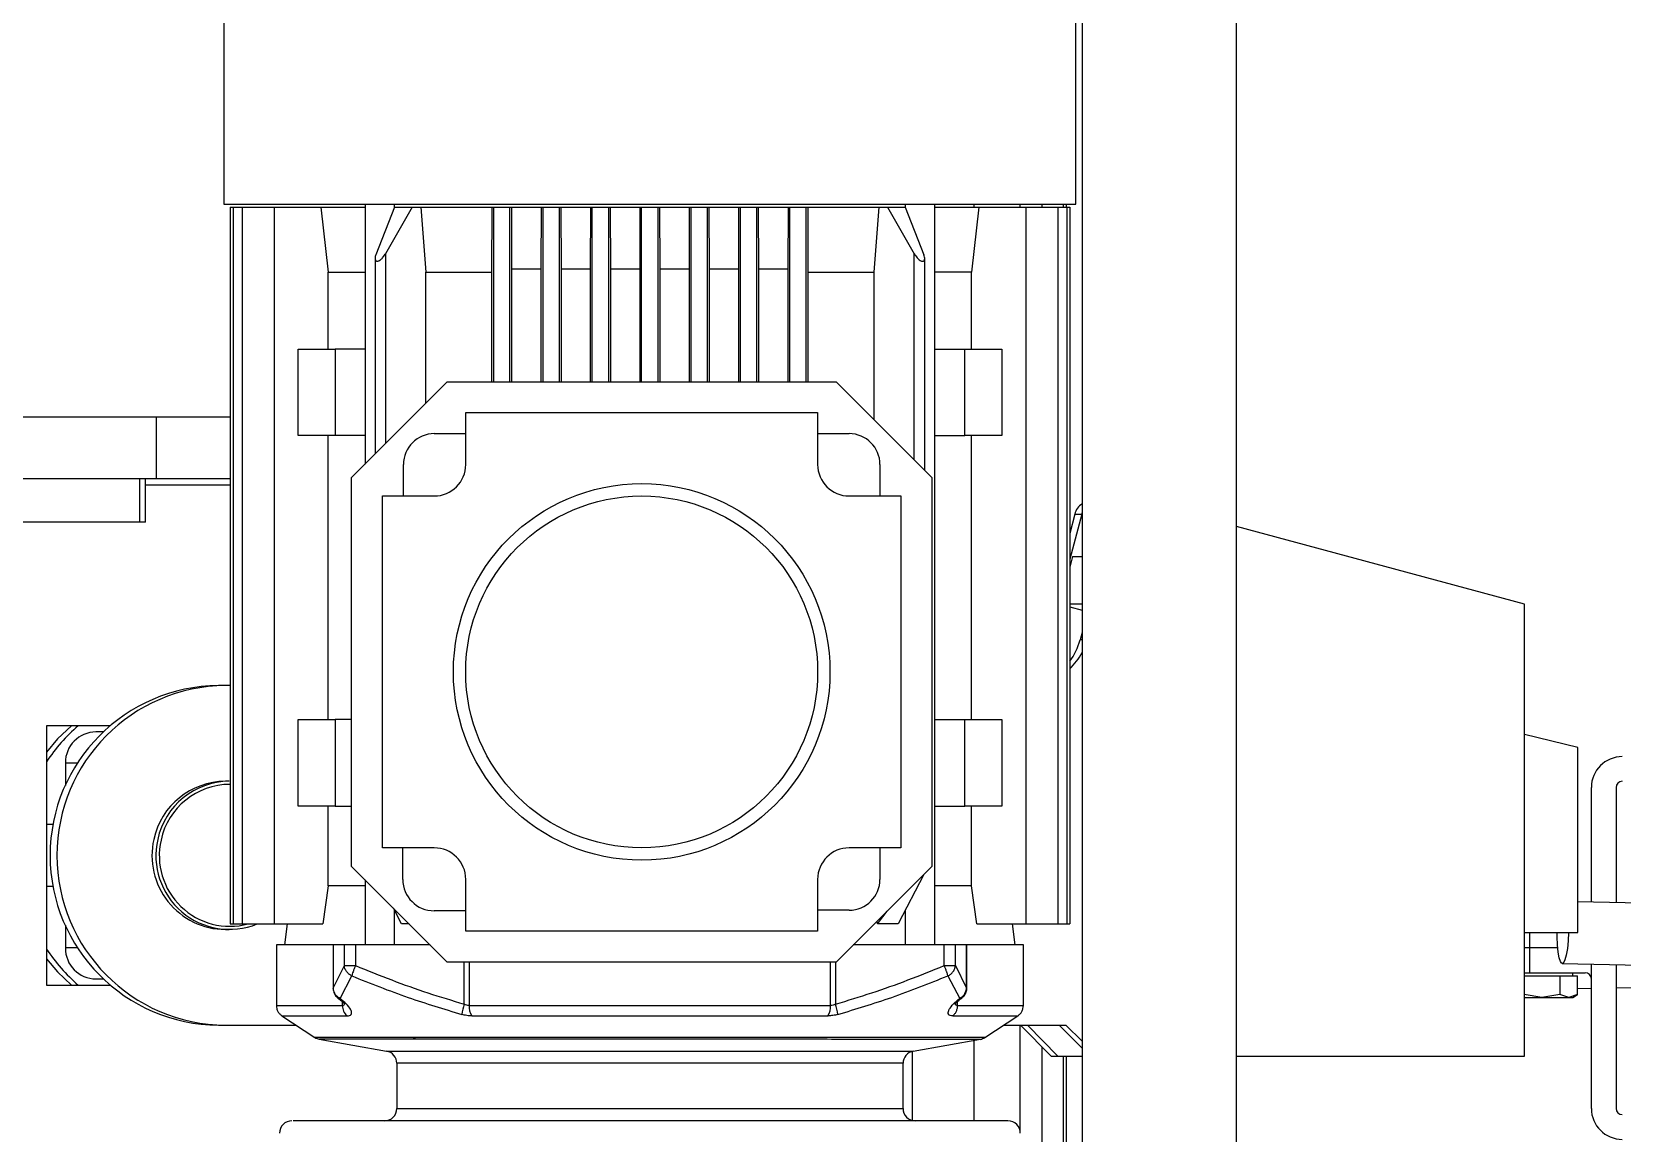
# Model space of a CAD drawing. Header units: centimetres. Extents: x 470464 to 524273, y 49611 to 59074.
# Drawn here: x 505502.17 to 505527.93, y 52566.96 to 52584.81 of the extents above; entities that cross this region are included whole.
import ezdxf

# ---------------------------------------------------------------- set-up
doc = ezdxf.new("R2010")
doc.units = ezdxf.units.CM
doc.header["$MEASUREMENT"] = 0
doc.layers.add('vinç', color=7, linetype='Continuous')

# ---------------------------------------------------------------- blocks, each defined once
blk = doc.blocks.new('ytnytnytnnytytnrmutnebe')
at = {"color": 2, "linetype": 'Continuous', "lineweight": 25}
for p, q in [((416517.21, 68888.413), (416517.21, 68893.663)), ((416518.21, 68888.413), (416518.21, 68893.663)), ((416516.51, 68888.677), (416516.51, 68890.663)), ((416509.01, 68890.187), (416509.01, 68889.158)), ((416513.21, 68890.187), (416509.01, 68890.187)), ((416510.61, 68890.187), (416510.61, 68890.078)), ((416511.61, 68890.078), (416511.61, 68890.187)), ((416513.21, 68889.158), (416513.21, 68890.187)), ((416509.977, 68889.882), (416509.61, 68889.882)), ((416509.61, 68889.683), (416509.61, 68889.882)), ((416512.61, 68889.882), (416512.242, 68889.882)), ((416512.61, 68889.882), (416512.61, 68889.683)), ((416509.11, 68889.387), (416509.11, 68889.269)), ((416513.11, 68889.269), (416513.11, 68889.387)), ((416516.51, 68888.677), (416517.21, 68888.677)), ((416516.51, 68888.585), (416516.51, 68888.677)), ((416516.51, 68888.585), (416517.21, 68888.585)), ((416517.11, 68887.213), (416517.11, 68888.585)), ((416518.21, 68888.413), (416517.21, 68888.413)), ((416517.21, 68887.213), (416517.21, 68888.413)), ((416518.21, 68887.213), (416518.21, 68888.413)), ((416508.36, 68887.4), (416508.36, 68887.289)), ((416508.36, 68887.289), (416508.36, 68886.144)), ((416509.91, 68887.289), (416509.91, 68887.226)), ((416510, 68887.213), (416510, 68887.165)), ((416521.61, 68887.213), (416510, 68887.213)), ((416521.61, 68887.165), (416510, 68887.165)), ((416510, 68887.165), (416510, 68887.019)), ((416512.31, 68887.226), (416512.31, 68887.289)), ((416513.86, 68887.289), (416513.86, 68887.4)), ((416513.86, 68887.213), (416513.86, 68887.289)), ((416521.61, 68887.213), (416521.61, 68887.165)), ((416521.61, 68887.165), (416521.61, 68887.019)), ((416521.66, 68887.313), (416521.66, 68873.513)), ((416531.35, 68887.313), (416521.66, 68887.313)), ((416521.61, 68887.019), (416510, 68887.019)), ((416510, 68887.019), (416510, 68886.502)), ((416521.61, 68887.019), (416521.61, 68886.502)), ((416508.51, 68886.373), (416508.159, 68885.839)), ((416508.51, 68886.373), (416508.51, 68886.35)), ((416509.66, 68886.463), (416508.677, 68886.463)), ((416509.66, 68885.547), (416509.66, 68886.463)), ((416510, 68886.502), (416510, 68885.709)), ((416521.61, 68886.502), (416510, 68886.502)), ((416521.61, 68886.502), (416521.61, 68885.944)), ((416510, 68886.29), (416509.66, 68886.332)), ((416511.91, 68885.52), (416511.91, 68886.113)), ((416511.91, 68886.113), (416513.31, 68886.113)), ((416513.31, 68886.113), (416513.31, 68885.52)), ((416517.91, 68885.52), (416517.91, 68886.113)), ((416517.91, 68886.113), (416519.31, 68886.113)), ((416519.31, 68886.113), (416519.31, 68885.52)), ((416521.61, 68885.944), (416521.61, 68885.741)), ((416508.131, 68885.77), (416507.939, 68884.679)), ((416508.131, 68885.745), (416508.131, 68885.766)), ((416510.615, 68885.623), (416510, 68885.709)), ((416510.615, 68885.623), (416511.91, 68885.623)), ((416510.615, 68885.028), (416510.615, 68885.623)), ((416513.31, 68885.623), (416517.91, 68885.623)), ((416519.31, 68885.623), (416520.557, 68885.623)), ((416521.61, 68885.741), (416520.557, 68885.623)), ((416520.557, 68885.623), (416520.557, 68885.028)), ((416521.61, 68885.741), (416521.61, 68885.028)), ((416508.677, 68885.394), (416508.738, 68885.394)), ((416508.793, 68885.433), (416508.773, 68885.408)), ((416508.805, 68885.473), (416508.785, 68885.447)), ((416508.793, 68885.433), (416509.158, 68885.242)), ((416508.96, 68885.546), (416508.96, 68885.546)), ((416508.96, 68885.546), (416508.96, 68885.543)), ((416509.66, 68885.546), (416508.96, 68885.546)), ((416508.96, 68885.543), (416509.325, 68885.362)), ((416509.66, 68885.543), (416508.96, 68885.543)), ((416509.325, 68885.362), (416509.325, 68885.183)), ((416509.325, 68885.362), (416509.66, 68885.362)), ((416509.66, 68885.543), (416509.66, 68885.546)), ((416509.66, 68885.362), (416509.66, 68885.543)), ((416509.66, 68885.183), (416509.66, 68885.362)), ((416511.91, 68885.513), (416511.91, 68885.52)), ((416513.31, 68885.513), (416511.91, 68885.513)), ((416511.91, 68885.513), (416511.91, 68885.246)), ((416513.31, 68885.52), (416513.31, 68885.513)), ((416513.31, 68885.246), (416513.31, 68885.513)), ((416517.91, 68885.513), (416517.91, 68885.52)), ((416517.91, 68885.028), (416517.91, 68885.513)), ((416519.31, 68885.513), (416517.91, 68885.513)), ((416519.31, 68885.52), (416519.31, 68885.513)), ((416519.31, 68885.028), (416519.31, 68885.513)), ((416509.66, 68885.183), (416509.325, 68885.183)), ((416509.382, 68883.696), (416510.932, 68885.246)), ((416509.66, 68883.974), (416509.66, 68885.183)), ((416510.932, 68885.246), (416517.232, 68885.246)), ((416517.232, 68885.246), (416518.782, 68883.696)), ((416510.714, 68885.028), (416509.66, 68885.028)), ((416521.66, 68885.028), (416517.449, 68885.028)), ((416520.782, 68884.865), (416517.613, 68884.865)), ((416521.61, 68884.55), (416520.841, 68884.853)), ((416507.939, 68884.679), (416507.939, 68876.148)), ((416511.232, 68883.906), (416511.232, 68884.746)), ((416511.232, 68884.746), (416516.932, 68884.746)), ((416516.932, 68884.746), (416516.932, 68883.906)), ((416520.857, 68884.696), (416517.781, 68884.696)), ((416521.61, 68884.264), (416520.857, 68884.696)), ((416507.01, 68884.513), (416507.01, 68876.313)), ((416507.742, 68884.513), (416507.01, 68884.513)), ((416507.742, 68876.313), (416507.742, 68884.513)), ((416509.66, 68884.548), (416510.215, 68884.548)), ((416510, 68884.437), (416510.253, 68884.568)), ((416510, 68884.314), (416510, 68884.437)), ((416510.722, 68884.416), (416511.232, 68884.416)), ((416516.932, 68884.406), (416517.442, 68884.406)), ((416521.61, 68884.55), (416521.61, 68884.264)), ((416521.61, 68884.548), (416521.66, 68884.548)), ((416521.61, 68884.122), (416520.557, 68884.04)), ((416521.61, 68884.264), (416521.61, 68884.122)), ((416521.61, 68884.122), (416521.61, 68882.969)), ((416510.212, 68883.396), (416510.212, 68883.906)), ((416517.942, 68883.906), (416517.942, 68883.396)), ((416518.438, 68884.04), (416520.557, 68884.04)), ((416520.557, 68884.04), (416520.557, 68882.974)), ((416509.382, 68877.396), (416509.382, 68883.696)), ((416518.782, 68883.696), (416518.782, 68877.396)), ((416509.382, 68883.343), (416508.677, 68883.343)), ((416508.701, 68883.422), (416509.382, 68883.422)), ((416509.882, 68877.696), (416509.882, 68883.396)), ((416509.882, 68883.396), (416510.722, 68883.396)), ((416517.442, 68883.396), (416518.282, 68883.396)), ((416518.282, 68883.396), (416518.282, 68877.696)), ((416518.782, 68882.974), (416520.557, 68882.974)), ((416518.782, 68882.942), (416521.61, 68882.942)), ((416520.557, 68882.974), (416521.61, 68882.969)), ((416521.61, 68882.969), (416521.61, 68882.942)), ((416521.61, 68882.942), (416521.61, 68882.68)), ((416518.782, 68882.68), (416521.61, 68882.68)), ((416520.61, 68882.653), (416518.782, 68882.653)), ((416521.61, 68882.657), (416520.61, 68882.653)), ((416520.61, 68882.653), (416520.61, 68882.173)), ((416521.61, 68882.68), (416521.61, 68882.657)), ((416521.61, 68882.657), (416521.61, 68882.17)), ((416518.782, 68882.173), (416520.61, 68882.173)), ((416518.782, 68882.144), (416521.61, 68882.144)), ((416520.61, 68882.173), (416521.61, 68882.17)), ((416521.61, 68882.17), (416521.61, 68882.144)), ((416521.61, 68882.144), (416521.61, 68881.879)), ((416518.782, 68881.879), (416521.61, 68881.879)), ((416520.61, 68881.853), (416518.782, 68881.853)), ((416521.61, 68881.857), (416520.61, 68881.853)), ((416520.61, 68881.853), (416520.61, 68881.373)), ((416521.61, 68881.879), (416521.61, 68881.857)), ((416521.61, 68881.857), (416521.61, 68881.37)), ((416518.782, 68881.373), (416520.61, 68881.373)), ((416518.782, 68881.346), (416521.61, 68881.346)), ((416520.61, 68881.373), (416521.61, 68881.37)), ((416521.61, 68881.37), (416521.61, 68881.346)), ((416521.61, 68881.346), (416521.61, 68881.079)), ((416518.782, 68881.079), (416521.61, 68881.079)), ((416520.61, 68881.053), (416518.782, 68881.053)), ((416521.61, 68881.057), (416520.61, 68881.053)), ((416520.61, 68881.053), (416520.61, 68880.573)), ((416521.61, 68881.079), (416521.61, 68881.057)), ((416521.61, 68881.057), (416521.61, 68880.57)), ((416518.782, 68880.573), (416520.61, 68880.573)), ((416518.782, 68880.547), (416521.61, 68880.547)), ((416520.61, 68880.573), (416521.61, 68880.57)), ((416521.61, 68880.57), (416521.61, 68880.547)), ((416521.61, 68880.547), (416521.61, 68880.28)), ((416518.782, 68880.28), (416521.61, 68880.28)), ((416520.61, 68880.253), (416518.782, 68880.253)), ((416521.61, 68880.257), (416520.61, 68880.253)), ((416520.61, 68880.253), (416520.61, 68879.773)), ((416521.61, 68880.28), (416521.61, 68880.257)), ((416521.61, 68880.257), (416521.61, 68879.77)), ((416518.782, 68879.773), (416520.61, 68879.773)), ((416518.782, 68879.747), (416521.61, 68879.747)), ((416520.61, 68879.773), (416521.61, 68879.77)), ((416521.61, 68879.77), (416521.61, 68879.747)), ((416521.61, 68879.747), (416521.61, 68879.481)), ((416518.782, 68879.481), (416521.61, 68879.481)), ((416520.61, 68879.453), (416518.782, 68879.453)), ((416521.61, 68879.457), (416520.61, 68879.453)), ((416520.61, 68879.453), (416520.61, 68878.973)), ((416521.61, 68879.481), (416521.61, 68879.457)), ((416521.61, 68879.457), (416521.61, 68878.97)), ((416518.782, 68878.973), (416520.61, 68878.973)), ((416518.782, 68878.947), (416521.61, 68878.947)), ((416520.61, 68878.973), (416521.61, 68878.97)), ((416521.61, 68878.97), (416521.61, 68878.947)), ((416521.61, 68878.947), (416521.61, 68878.682)), ((416518.782, 68878.682), (416521.61, 68878.682)), ((416520.61, 68878.653), (416518.782, 68878.653)), ((416521.61, 68878.657), (416520.61, 68878.653)), ((416520.61, 68878.653), (416520.61, 68878.173)), ((416521.61, 68878.682), (416521.61, 68878.657)), ((416521.61, 68878.657), (416521.61, 68878.169)), ((416518.782, 68878.173), (416520.61, 68878.173)), ((416518.782, 68878.147), (416521.61, 68878.147)), ((416520.61, 68878.173), (416521.61, 68878.169)), ((416521.61, 68878.169), (416521.61, 68878.147)), ((416521.61, 68878.147), (416521.61, 68877.884)), ((416518.782, 68877.884), (416521.61, 68877.884)), ((416521.61, 68877.884), (416521.61, 68877.857)), ((416510.722, 68877.696), (416509.882, 68877.696)), ((416510.222, 68877.186), (416510.222, 68877.696)), ((416518.282, 68877.696), (416517.442, 68877.696)), ((416517.942, 68877.696), (416517.942, 68877.186)), ((416520.557, 68877.853), (416518.782, 68877.853)), ((416521.61, 68877.857), (416520.557, 68877.853)), ((416520.557, 68877.853), (416520.557, 68876.787)), ((416521.61, 68877.857), (416521.61, 68876.704)), ((416508.677, 68877.485), (416509.382, 68877.485)), ((416509.382, 68877.405), (416508.702, 68877.405)), ((416510.932, 68875.846), (416509.382, 68877.396)), ((416518.782, 68877.396), (416517.232, 68875.846)), ((416509.66, 68875.645), (416509.66, 68877.118)), ((416511.232, 68876.346), (416511.232, 68877.186)), ((416516.932, 68877.186), (416516.932, 68876.346)), ((416510, 68876.727), (416510.046, 68876.731)), ((416510, 68876.727), (416510.207, 68876.571)), ((416510, 68876.39), (416510, 68876.727)), ((416511.232, 68876.686), (416510.722, 68876.686)), ((416517.442, 68876.686), (416516.932, 68876.686)), ((416520.557, 68876.787), (416518.172, 68876.787)), ((416521.61, 68876.704), (416520.557, 68876.787)), ((416521.61, 68876.704), (416521.61, 68876.563)), ((416510.803, 68875.975), (416510, 68876.39)), ((416516.932, 68876.346), (416511.232, 68876.346)), ((416521.61, 68876.563), (416520.857, 68876.13)), ((416521.61, 68876.563), (416521.61, 68876.277)), ((416507.936, 68876.163), (416506.816, 68876.163)), ((416507.01, 68876.313), (416507.742, 68876.313)), ((416507.939, 68876.148), (416508.131, 68875.056)), ((416510.215, 68876.278), (416509.66, 68876.278)), ((416517.516, 68876.13), (416520.857, 68876.13)), ((416521.61, 68876.277), (416520.841, 68875.974)), ((416521.66, 68876.278), (416521.61, 68876.278)), ((416517.232, 68875.846), (416510.932, 68875.846)), ((416517.347, 68875.962), (416520.784, 68875.962)), ((416509.158, 68875.586), (416508.794, 68875.395)), ((416509.158, 68875.586), (416509.162, 68875.587)), ((416509.325, 68875.645), (416509.66, 68875.645)), ((416509.325, 68875.645), (416509.325, 68875.465)), ((416509.66, 68875.798), (416521.66, 68875.798)), ((416509.66, 68875.465), (416509.66, 68875.645)), ((416510.615, 68875.204), (416510.615, 68875.798)), ((416511.91, 68875.798), (416511.91, 68875.313)), ((416513.31, 68875.798), (416513.31, 68875.313)), ((416517.91, 68875.798), (416517.91, 68875.313)), ((416519.31, 68875.798), (416519.31, 68875.313)), ((416520.557, 68875.204), (416520.557, 68875.798)), ((416521.61, 68875.798), (416521.61, 68875.085)), ((416508.74, 68875.434), (416508.678, 68875.434)), ((416508.773, 68875.42), (416508.794, 68875.395)), ((416508.785, 68875.38), (416508.805, 68875.355)), ((416509.325, 68875.465), (416508.961, 68875.284)), ((416509.325, 68875.465), (416509.66, 68875.465)), ((416509.66, 68875.284), (416509.66, 68875.465)), ((416511.91, 68875.307), (416511.91, 68875.313)), ((416511.91, 68875.313), (416513.31, 68875.313)), ((416511.91, 68874.713), (416511.91, 68875.307)), ((416513.31, 68875.313), (416513.31, 68875.307)), ((416513.31, 68875.307), (416513.31, 68874.713)), ((416517.91, 68875.307), (416517.91, 68875.313)), ((416517.91, 68875.313), (416519.31, 68875.313)), ((416517.91, 68874.713), (416517.91, 68875.307)), ((416519.31, 68875.313), (416519.31, 68875.307)), ((416519.31, 68875.307), (416519.31, 68874.713)), ((416506.81, 68875.163), (416508.113, 68875.163)), ((416508.961, 68875.284), (416509.66, 68875.284)), ((416508.961, 68875.284), (416508.961, 68875.281)), ((416508.961, 68875.281), (416509.66, 68875.281)), ((416509.66, 68875.281), (416509.66, 68875.284)), ((416509.66, 68874.363), (416509.66, 68875.281)), ((416510, 68875.117), (416510.615, 68875.204)), ((416510, 68875.117), (416510, 68874.325)), ((416510.615, 68875.204), (416511.91, 68875.204)), ((416513.31, 68875.204), (416517.91, 68875.204)), ((416519.31, 68875.204), (416520.557, 68875.204)), ((416521.61, 68875.085), (416520.557, 68875.204)), ((416521.61, 68875.163), (416521.66, 68875.163)), ((416521.61, 68875.085), (416521.61, 68874.882)), ((416508.159, 68874.989), (416508.511, 68874.454)), ((416521.61, 68874.882), (416521.61, 68874.325)), ((416508.36, 68874.684), (416508.36, 68873.673)), ((416509.66, 68874.494), (416510, 68874.537)), ((416513.31, 68874.713), (416511.91, 68874.713)), ((416519.31, 68874.713), (416517.91, 68874.713)), ((416506.61, 68874.413), (416508.36, 68874.413)), ((416508.36, 68874.41), (416507.86, 68873.915)), ((416508.36, 68874.299), (416507.86, 68873.804)), ((416508.678, 68874.363), (416509.66, 68874.363)), ((416521.61, 68874.325), (416510, 68874.325)), ((416510, 68874.325), (416510, 68873.807)), ((416521.61, 68874.413), (416521.66, 68874.413)), ((416521.61, 68874.325), (416521.61, 68873.807)), ((416508.009, 68874.063), (416504.86, 68874.063)), ((416521.66, 68874.063), (416521.61, 68874.063)), ((416507.86, 68873.915), (416507.86, 68873.804)), ((416507.86, 68873.804), (416507.86, 68873.413)), ((416508.36, 68873.784), (416507.986, 68873.413)), ((416521.61, 68873.807), (416510, 68873.807)), ((416510, 68873.807), (416510, 68873.661)), ((416521.61, 68873.807), (416521.61, 68873.661)), ((416505.16, 68873.713), (416507.86, 68873.713)), ((416505.16, 68873.663), (416507.86, 68873.663)), ((416508.36, 68873.673), (416508.098, 68873.413)), ((416521.61, 68873.661), (416510, 68873.661)), ((416510, 68873.661), (416510, 68873.613)), ((416521.61, 68873.613), (416510, 68873.613)), ((416515.138, 68873.613), (416515.084, 68873.413)), ((416515.181, 68873.413), (416515.181, 68873.613)), ((416515.954, 68873.568), (416515.781, 68873.613)), ((416516.638, 68873.419), (416515.907, 68873.613)), ((416515.954, 68873.568), (416515.954, 68873.413)), ((416516.638, 68873.531), (416516.326, 68873.613)), ((416516.638, 68873.531), (416516.638, 68873.419)), ((416521.61, 68873.713), (416521.66, 68873.713)), ((416521.61, 68873.663), (416521.66, 68873.663)), ((416521.61, 68873.661), (416521.61, 68873.613)), ((416521.66, 68873.513), (416531.35, 68873.513)), ((416555.86, 68873.413), (416505.16, 68873.413)), ((416514.72, 68873.413), (416514.601, 68873.445)), ((416514.601, 68873.413), (416514.601, 68873.445)), ((416516.638, 68873.419), (416516.658, 68873.413)), ((416505.16, 68870.913), (416555.86, 68870.913)), ((416507.86, 68870.913), (416507.86, 68866.246)), ((416515.177, 68866.246), (416516.44, 68870.913)), ((416507.86, 68866.246), (416515.177, 68866.246)), ((416508.81, 68865.963), (416508.854, 68866.252)), ((416508.81, 68866.246), (416508.81, 68865.963)), ((416509.16, 68866.246), (416509.16, 68865.963)), ((416509.21, 68866.246), (416509.21, 68866.163)), ((416509.21, 68866.163), (416509.21, 68865.263)), ((416509.61, 68866.163), (416509.21, 68866.163)), ((416509.61, 68866.163), (416509.61, 68866.246)), ((416509.86, 68866.163), (416509.61, 68866.163)), ((416509.61, 68865.709), (416509.61, 68866.163)), ((416509.86, 68866.246), (416509.86, 68865.381)), ((416512.86, 68865.381), (416513.069, 68866.246)), ((416508.854, 68865.675), (416508.81, 68865.963)), ((416508.81, 68865.963), (416508.81, 68865.53)), ((416509.16, 68865.963), (416509.16, 68865.675)), ((416508.81, 68865.53), (416508.854, 68865.675)), ((416508.854, 68865.386), (416508.81, 68865.53)), ((416508.81, 68865.53), (416508.81, 68865.463)), ((416509.16, 68865.675), (416508.854, 68865.675)), ((416509.36, 68865.634), (416509.118, 68853.913)), ((416509.16, 68865.675), (416509.16, 68865.53)), ((416509.16, 68865.53), (416509.16, 68865.386)), ((416508.81, 68865.463), (416508.854, 68865.386)), ((416508.854, 68865.386), (416509.16, 68865.386)), ((416508.955, 68865.386), (416508.958, 68865.163)), ((416509.16, 68865.463), (416509.21, 68865.463)), ((416509.86, 68865.381), (416512.86, 68865.381)), ((416510.118, 68853.913), (416510.355, 68865.381)), ((416507.01, 68865.163), (416509.35, 68865.163)), ((416510.35, 68865.163), (416512.21, 68865.163)), ((416509.342, 68864.763), (416507.01, 68864.763)), ((416508.963, 68864.763), (416508.99, 68862.688)), ((416512.21, 68864.763), (416510.342, 68864.763))]:
    blk.add_line(p, q, dxfattribs=at)
at = {"color": 2, "linetype": 'Continuous', "lineweight": 25, "flags": 128}
for points in [[(416509.436, 68890.187), (416509.223, 68890.007), (416509.01, 68889.785)], [(416513.21, 68889.785), (416512.997, 68890.007), (416512.784, 68890.187)], [(416508.16, 68874.988), (416508.16, 68874.999), (416508.16, 68875.037), (416508.16, 68875.115), (416508.16, 68875.156), (416508.16, 68875.206), (416508.16, 68875.264), (416508.16, 68875.332), (416508.16, 68875.41), (416508.16, 68875.499), (416508.16, 68875.599), (416508.16, 68875.711), (416508.16, 68875.857), (416508.16, 68876.015), (416508.16, 68876.184), (416508.16, 68876.348), (416508.16, 68876.479), (416508.16, 68876.603), (416508.16, 68876.633), (416508.16, 68876.663), (416508.16, 68876.693), (416508.16, 68876.723), (416508.16, 68876.754), (416508.16, 68876.785), (416508.16, 68876.962), (416508.16, 68877.166), (416508.16, 68877.343), (416508.16, 68877.511), (416508.16, 68877.669), (416508.16, 68877.784), (416508.16, 68877.945), (416508.16, 68878.023), (416508.16, 68878.102), (416508.16, 68878.181), (416508.16, 68878.261), (416508.16, 68878.342), (416508.16, 68878.423), (416508.16, 68878.857), (416508.16, 68879.079), (416508.16, 68879.19), (416508.16, 68879.218), (416508.16, 68879.222), (416508.16, 68879.222), (416508.16, 68879.222), (416508.16, 68879.222), (416508.16, 68879.222), (416508.16, 68879.222), (416508.16, 68879.222), (416508.16, 68879.222), (416508.16, 68879.222), (416508.16, 68879.222), (416508.16, 68879.222), (416508.16, 68879.222), (416508.16, 68879.223), (416508.16, 68879.23), (416508.16, 68879.263), (416508.16, 68879.355), (416508.16, 68879.499), (416508.16, 68879.696), (416508.16, 68879.944), (416508.16, 68880.086), (416508.16, 68880.853), (416508.16, 68881.556), (416508.16, 68882.188), (416508.16, 68882.745), (416508.16, 68883.225), (416508.16, 68883.633), (416508.16, 68883.973), (416508.16, 68884.251)], [(416509.86, 68865.532), (416509.725, 68865.538), (416509.6, 68865.551), (416509.494, 68865.569), (416509.416, 68865.591), (416509.37, 68865.615), (416509.361, 68865.64), (416509.389, 68865.664), (416509.451, 68865.685), (416509.544, 68865.702), (416509.661, 68865.713), (416509.792, 68865.717), (416509.86, 68865.716)]]:
    blk.add_lwpolyline(points, dxfattribs=at)
at = {"color": 2, "linetype": 'Continuous', "lineweight": 25}
for radius in [3.05, 2.85]:
    blk.add_circle((416514.082, 68880.546), radius, dxfattribs=at)
for centre, radius, start, end in [((416511.11, 68887.379), 2.75, 0.4424, 179.5576), ((416511.11, 68887.268), 2.75, 0.4423, 179.5577), ((416511.095, 68887.892), 2.742, 123.2013, 139.4953), ((416511.125, 68887.892), 2.742, 40.5049, 56.7982), ((416509.607, 68889.384), 0.498, 89.7204, 179.7185), ((416512.612, 68889.384), 0.498, 0.2813, 90.2795), ((416511.106, 68887.283), 1.196, 77.2743, 179.6996), ((416511.119, 68887.285), 1.191, 0.1947, 77.8731), ((416511.104, 68887.224), 1.192, 77.1655, 202.1314), ((416511.105, 68887.216), 1.144, 77.1999, 194.9128), ((416511.119, 68887.216), 1.141, 359.8908, 77.8803), ((416511.119, 68887.222), 1.191, 0.1949, 77.8729), ((416506.61, 68886.213), 0.2, 0, 90), ((416508.672, 68885.18), 0.214, 88.5933, 139.3201), ((416507.01, 68884.713), 0.2, 180, 270), ((416507.742, 68884.713), 0.2, 270, 350), ((416510.722, 68883.906), 0.51, 90, 180), ((416517.442, 68883.906), 0.5, 0, 90), ((416510.722, 68883.906), 0.51, 270, 360), ((416517.442, 68883.906), 0.51, 180, 270), ((416508.665, 68883.049), 0.294, 87.5792, 121.7179), ((416508.319, 68882.141), 1.336, 73.4067, 80.7658), ((416510.722, 68877.186), 0.51, 0, 90), ((416517.442, 68877.186), 0.51, 90, 180), ((416508.665, 68877.779), 0.294, 238.2924, 272.4296), ((416508.32, 68878.686), 1.336, 279.2377, 286.5975), ((416510.722, 68877.186), 0.5, 180, 270), ((416517.442, 68877.186), 0.5, 270, 0), ((416507.01, 68876.113), 0.2, 90, 180), ((416507.742, 68876.113), 0.2, 10, 90), ((416506.61, 68874.613), 0.2, 270, 0), ((416514.856, 68874.3), 0.999, 223.4031, 242.54), ((416514.858, 68874.415), 1.004, 233.0151, 255.1591), ((416516.562, 68873.241), 0.3, 35.1707, 75.2067), ((416509.11, 68865.263), 0.1, 270, 0), ((416507.01, 68864.663), 0.5, 90, 180), ((416512.21, 68864.663), 0.5, 0, 90), ((416507.01, 68864.663), 0.1, 90, 180), ((416512.21, 68864.663), 0.1, 0, 90)]:
    blk.add_arc(centre, radius, start, end, dxfattribs=at)
for points, knots in [([(416508.677, 68886.463), (416508.661, 68886.462), (416508.628, 68886.46), (416508.581, 68886.441), (416508.54, 68886.412), (416508.52, 68886.386), (416508.51, 68886.373)], [0, 0, 0, 0, 0.246127, 0.500001, 0.753876, 1, 1, 1, 1]), ([(416508.677, 68886.456), (416508.677, 68886.457), (416508.677, 68886.458), (416508.677, 68886.394), (416508.677, 68886.276), (416508.677, 68886.083), (416508.677, 68885.805), (416508.677, 68885.528), (416508.677, 68885.394)], [0, 0, 0, 0, 0.103217, 0.267006, 0.425076, 0.577427, 0.795141, 1, 1, 1, 1]), ([(416506.81, 68874.613), (416506.81, 68874.619), (416506.81, 68874.63), (416506.81, 68874.712), (416506.81, 68874.848), (416506.81, 68875.041), (416506.81, 68875.293), (416506.81, 68875.601), (416506.81, 68875.962), (416506.81, 68876.371), (416506.81, 68876.819), (416506.81, 68877.301), (416506.81, 68877.86), (416506.81, 68878.495), (416506.81, 68879.198), (416506.81, 68879.848), (416506.81, 68880.438), (416506.81, 68880.979), (416506.81, 68881.526), (416506.81, 68882.08), (416506.81, 68882.626), (416506.81, 68883.16), (416506.81, 68883.669), (416506.81, 68884.148), (416506.81, 68884.587), (416506.81, 68884.978), (416506.81, 68885.32), (416506.81, 68885.635), (416506.81, 68885.903), (416506.81, 68886.104), (416506.81, 68886.162), (416506.81, 68886.191)], [0, 0, 0, 0, 0.030001, 0.0618, 0.093603, 0.126728, 0.159856, 0.193597, 0.227518, 0.26144, 0.295181, 0.328306, 0.361434, 0.403806, 0.445022, 0.485, 0.514999, 0.545, 0.5768, 0.608603, 0.641728, 0.674856, 0.708597, 0.742518, 0.776439, 0.81018, 0.843305, 0.876433, 0.918806, 0.960023, 1, 1, 1, 1]), ([(416508.51, 68886.35), (416508.51, 68886.319), (416508.51, 68886.255), (416508.51, 68886.034), (416508.51, 68885.733), (416508.51, 68885.457), (416508.51, 68885.319)], [0, 0, 0, 0, 0.2500039, 0.5000054, 0.750004, 1, 1, 1, 1]), ([(416508.16, 68885.841), (416508.153, 68885.829), (416508.14, 68885.805), (416508.134, 68885.778), (416508.131, 68885.765)], [0, 0, 0, 0, 0.500019, 1, 1, 1, 1]), ([(416508.131, 68884.198), (416508.131, 68884.333), (416508.131, 68884.606), (416508.131, 68884.954), (416508.131, 68885.254), (416508.131, 68885.491), (416508.131, 68885.666), (416508.131, 68885.719), (416508.131, 68885.745)], [0, 0, 0, 0, 0.158383, 0.320081, 0.485093, 0.653417, 0.825053, 1, 1, 1, 1]), ([(416508.16, 68885.82), (416508.16, 68885.826), (416508.16, 68885.838), (416508.16, 68885.84), (416508.16, 68885.841)], [0, 0, 0, 0, 0.498607, 1, 1, 1, 1]), ([(416508.16, 68884.251), (416508.16, 68884.395), (416508.16, 68884.683), (416508.16, 68885.043), (416508.16, 68885.344), (416508.16, 68885.576), (416508.16, 68885.744), (416508.16, 68885.795), (416508.16, 68885.82)], [0, 0, 0, 0, 0.166668, 0.333335, 0.500002, 0.666669, 0.833335, 1, 1, 1, 1]), ([(416508.51, 68885.319), (416508.511, 68885.304), (416508.513, 68885.275), (416508.533, 68885.251), (416508.561, 68885.244), (416508.608, 68885.255), (416508.68, 68885.302), (416508.742, 68885.373), (416508.773, 68885.408)], [0, 0, 0, 0, 0.126203, 0.252582, 0.378485, 0.503651, 0.752395, 1, 1, 1, 1]), ([(416508.726, 68885.359), (416508.718, 68885.359), (416508.7, 68885.36), (416508.681, 68885.371), (416508.678, 68885.386), (416508.677, 68885.394)], [0, 0, 0, 0, 0.334453, 0.682681, 1, 1, 1, 1]), ([(416508.787, 68885.451), (416508.771, 68885.432), (416508.741, 68885.396), (416508.715, 68885.37), (416508.713, 68885.364), (416508.713, 68885.361)], [0, 0, 0, 0, 0.388282, 0.736321, 1, 1, 1, 1]), ([(416508.773, 68885.408), (416508.774, 68885.423), (416508.775, 68885.439), (416508.785, 68885.447), (416508.785, 68885.448)], [0, 0, 0, 0, 0.964593, 1, 1, 1, 1]), ([(416508.793, 68885.433), (416508.802, 68885.448), (416508.821, 68885.478), (416508.862, 68885.513), (416508.91, 68885.537), (416508.944, 68885.541), (416508.96, 68885.543)], [0, 0, 0, 0, 0.245509, 0.5, 0.754491, 1, 1, 1, 1]), ([(416508.805, 68885.473), (416508.802, 68885.467), (416508.794, 68885.456), (416508.794, 68885.441), (416508.793, 68885.433)], [0, 0, 0, 0, 0.49746, 1, 1, 1, 1]), ([(416508.914, 68885.541), (416508.89, 68885.532), (416508.854, 68885.519), (416508.82, 68885.491), (416508.81, 68885.476), (416508.807, 68885.472)], [0, 0, 0, 0, 0.584266, 0.879485, 1, 1, 1, 1]), ([(416508.953, 68885.545), (416508.949, 68885.545), (416508.936, 68885.546), (416508.923, 68885.543), (416508.914, 68885.541)], [0, 0, 0, 0, 0.282081, 1, 1, 1, 1]), ([(416509.158, 68885.242), (416509.167, 68885.258), (416509.184, 68885.29), (416509.226, 68885.328), (416509.274, 68885.355), (416509.309, 68885.36), (416509.325, 68885.362)], [0, 0, 0, 0, 0.245128, 0.5, 0.762275, 1, 1, 1, 1]), ([(416509.158, 68885.242), (416509.037, 68884.94), (416508.803, 68884.355), (416508.622, 68883.752), (416508.534, 68883.46)], [0, 0, 0, 0, 0.516337, 1, 1, 1, 1]), ([(416509.325, 68885.183), (416509.246, 68884.987), (416509.089, 68884.599), (416508.878, 68884.013), (416508.76, 68883.618), (416508.701, 68883.422)], [0, 0, 0, 0, 0.338731, 0.671782, 1, 1, 1, 1]), ([(416509.325, 68885.183), (416509.308, 68885.19), (416509.273, 68885.204), (416509.225, 68885.221), (416509.184, 68885.235), (416509.167, 68885.24), (416509.158, 68885.242)], [0, 0, 0, 0, 0.244939, 0.499995, 0.749892, 1, 1, 1, 1]), ([(416520.841, 68884.853), (416520.821, 68884.859), (416520.789, 68884.868), (416520.756, 68884.862), (416520.741, 68884.851), (416520.735, 68884.837), (416520.736, 68884.82), (416520.743, 68884.8), (416520.761, 68884.772), (416520.796, 68884.735), (416520.831, 68884.711), (416520.854, 68884.698), (416520.857, 68884.696)], [0, 0, 0, 0, 0.207108, 0.322242, 0.39257, 0.451198, 0.510054, 0.56449, 0.645391, 0.770334, 0.97175, 1, 1, 1, 1]), ([(416508.131, 68884.198), (416508.134, 68884.208), (416508.14, 68884.226), (416508.154, 68884.243), (416508.16, 68884.251)], [0, 0, 0, 0, 0.500015, 1, 1, 1, 1]), ([(416508.131, 68879.947), (416508.131, 68880.141), (416508.131, 68880.53), (416508.131, 68881.113), (416508.131, 68881.688), (416508.131, 68882.248), (416508.131, 68882.786), (416508.131, 68883.294), (416508.131, 68883.772), (416508.131, 68884.056), (416508.131, 68884.198)], [0, 0, 0, 0, 0.124995, 0.249991, 0.374989, 0.499989, 0.624989, 0.749991, 0.874995, 1, 1, 1, 1]), ([(416508.51, 68883.299), (416508.511, 68883.325), (416508.513, 68883.377), (416508.527, 68883.433), (416508.534, 68883.46)], [0, 0, 0, 0, 0.501643, 1, 1, 1, 1]), ([(416508.51, 68883.299), (416508.51, 68883.083), (416508.51, 68882.647), (416508.51, 68882.019), (416508.51, 68881.444), (416508.51, 68880.934), (416508.51, 68880.338), (416508.51, 68879.661), (416508.51, 68878.921), (416508.51, 68878.201), (416508.51, 68877.752), (416508.51, 68877.528)], [0, 0, 0, 0, 0.120313, 0.24374, 0.327788, 0.413221, 0.50004, 0.62475, 0.749831, 0.874914, 1, 1, 1, 1]), ([(416508.677, 68883.343), (416508.678, 68883.355), (416508.681, 68883.382), (416508.694, 68883.408), (416508.701, 68883.422)], [0, 0, 0, 0, 0.4770172, 1, 1, 1, 1]), ([(416508.677, 68883.343), (416508.677, 68883.115), (416508.677, 68882.66), (416508.677, 68881.93), (416508.677, 68881.178), (416508.677, 68880.414), (416508.677, 68879.649), (416508.677, 68878.898), (416508.677, 68878.167), (416508.677, 68877.712), (416508.677, 68877.485)], [0, 0, 0, 0, 0.125, 0.25, 0.375, 0.5, 0.625, 0.75, 0.875, 1, 1, 1, 1]), ([(416508.13, 68875.063), (416508.13, 68875.071), (416508.13, 68875.087), (416508.13, 68875.213), (416508.13, 68875.414), (416508.13, 68875.692), (416508.13, 68876.041), (416508.13, 68876.458), (416508.13, 68876.935), (416508.13, 68877.465), (416508.131, 68878.04), (416508.131, 68878.652), (416508.131, 68879.29), (416508.131, 68879.728), (416508.131, 68879.947)], [0, 0, 0, 0, 0.083319, 0.166641, 0.249965, 0.333291, 0.416621, 0.499953, 0.583288, 0.666625, 0.749965, 0.833307, 0.916652, 1, 1, 1, 1]), ([(416508.534, 68877.367), (416508.527, 68877.395), (416508.514, 68877.45), (416508.511, 68877.502), (416508.51, 68877.528)], [0, 0, 0, 0, 0.501822, 1, 1, 1, 1]), ([(416508.534, 68877.367), (416508.622, 68877.075), (416508.804, 68876.473), (416509.038, 68875.888), (416509.158, 68875.586)], [0, 0, 0, 0, 0.483668, 1, 1, 1, 1]), ([(416508.702, 68877.405), (416508.695, 68877.419), (416508.681, 68877.445), (416508.679, 68877.472), (416508.677, 68877.485)], [0, 0, 0, 0, 0.5229654, 1, 1, 1, 1]), ([(416508.702, 68877.405), (416508.76, 68877.209), (416508.879, 68876.815), (416509.089, 68876.229), (416509.246, 68875.841), (416509.325, 68875.645)], [0, 0, 0, 0, 0.328185, 0.66123, 1, 1, 1, 1]), ([(416520.857, 68876.13), (416520.833, 68876.116), (416520.802, 68876.096), (416520.767, 68876.061), (416520.749, 68876.038), (416520.738, 68876.015), (416520.735, 68875.997), (416520.738, 68875.982), (416520.747, 68875.97), (416520.768, 68875.961), (416520.801, 68875.962), (416520.828, 68875.97), (416520.841, 68875.974)], [0, 0, 0, 0, 0.237848, 0.310323, 0.400452, 0.466887, 0.522748, 0.578691, 0.634074, 0.72329, 0.86445, 1, 1, 1, 1]), ([(416508.511, 68875.508), (416508.512, 68875.523), (416508.514, 68875.553), (416508.533, 68875.576), (416508.561, 68875.584), (416508.608, 68875.572), (416508.68, 68875.525), (416508.742, 68875.455), (416508.773, 68875.42)], [0, 0, 0, 0, 0.127076, 0.253552, 0.379374, 0.505046, 0.752945, 1, 1, 1, 1]), ([(416509.158, 68875.586), (416509.167, 68875.57), (416509.185, 68875.538), (416509.221, 68875.504), (416509.253, 68875.485), (416509.286, 68875.471), (416509.308, 68875.468), (416509.325, 68875.465)], [0, 0, 0, 0, 0.244968, 0.499711, 0.668556, 0.755019, 1, 1, 1, 1]), ([(416509.162, 68875.587), (416509.17, 68875.589), (416509.186, 68875.593), (416509.211, 68875.602), (416509.225, 68875.606), (416509.229, 68875.608), (416509.244, 68875.613), (416509.276, 68875.625), (416509.309, 68875.638), (416509.325, 68875.645)], [0, 0, 0, 0, 0.246261, 0.433015, 0.482141, 0.499583, 0.501711, 0.755888, 1, 1, 1, 1]), ([(416508.511, 68875.508), (416508.511, 68875.348), (416508.511, 68875.029), (416508.511, 68874.705), (416508.511, 68874.493), (416508.511, 68874.467), (416508.511, 68874.454)], [0, 0, 0, 0, 0.249991, 0.499988, 0.749991, 1, 1, 1, 1]), ([(416508.678, 68875.434), (416508.661, 68875.434), (416508.628, 68875.436), (416508.582, 68875.452), (416508.54, 68875.475), (416508.52, 68875.497), (416508.511, 68875.508)], [0, 0, 0, 0, 0.246127, 0.499999, 0.753856, 1, 1, 1, 1]), ([(416508.678, 68875.434), (416508.678, 68875.439), (416508.68, 68875.45), (416508.694, 68875.465), (416508.714, 68875.467), (416508.727, 68875.469)], [0, 0, 0, 0, 0.232323, 0.4771456, 1, 1, 1, 1]), ([(416508.678, 68875.434), (416508.678, 68875.271), (416508.678, 68874.947), (416508.678, 68874.618), (416508.678, 68874.403), (416508.678, 68874.377), (416508.678, 68874.363)], [0, 0, 0, 0, 0.25, 0.5, 0.75, 1, 1, 1, 1]), ([(416508.713, 68875.467), (416508.713, 68875.466), (416508.713, 68875.462), (416508.738, 68875.437), (416508.768, 68875.401), (416508.785, 68875.38)], [0, 0, 0, 0, 0.1644337, 0.5207769, 1, 1, 1, 1]), ([(416508.773, 68875.42), (416508.774, 68875.405), (416508.775, 68875.389), (416508.786, 68875.38), (416508.786, 68875.38)], [0, 0, 0, 0, 0.921371, 1, 1, 1, 1]), ([(416508.794, 68875.395), (416508.802, 68875.381), (416508.821, 68875.351), (416508.862, 68875.315), (416508.904, 68875.295), (416508.938, 68875.286), (416508.955, 68875.285), (416508.961, 68875.284)], [0, 0, 0, 0, 0.230873, 0.4997394, 0.7541222, 0.9098714, 1, 1, 1, 1]), ([(416508.794, 68875.395), (416508.794, 68875.387), (416508.795, 68875.371), (416508.802, 68875.36), (416508.806, 68875.355)], [0, 0, 0, 0, 0.525605, 1, 1, 1, 1]), ([(416508.807, 68875.356), (416508.815, 68875.347), (416508.835, 68875.321), (416508.885, 68875.294), (416508.932, 68875.278), (416508.958, 68875.282), (416508.961, 68875.283)], [0, 0, 0, 0, 0.195479, 0.553094, 0.946086, 1, 1, 1, 1]), ([(416508.13, 68875.064), (416508.133, 68875.05), (416508.139, 68875.023), (416508.153, 68875), (416508.16, 68874.988)], [0, 0, 0, 0, 0.499993, 1, 1, 1, 1]), ([(416508.51, 68874.455), (416508.52, 68874.441), (416508.54, 68874.415), (416508.582, 68874.386), (416508.629, 68874.367), (416508.662, 68874.365), (416508.678, 68874.363)], [0, 0, 0, 0, 0.245953, 0.499811, 0.753785, 1, 1, 1, 1])]:
    blk.add_open_spline(points, degree=3, knots=knots, dxfattribs=at)
blk = doc.blocks.new('fhgdfsdfhgjgfhgd')
at = {"layer": 'vinç', "color": 2}
blk.add_blockref('ytnytnytnnytytnrmutnebe', (-222, 0), dxfattribs=at)

msp = doc.modelspace()

# ---------------------------------------------------------------- block references
at = {"layer": 'vinç', "color": 2, "rotation": 90}
msp.add_blockref('fhgdfsdfhgjgfhgd', (574392.592, -363717.645), dxfattribs=at)

doc.saveas('drawing.dxf')
